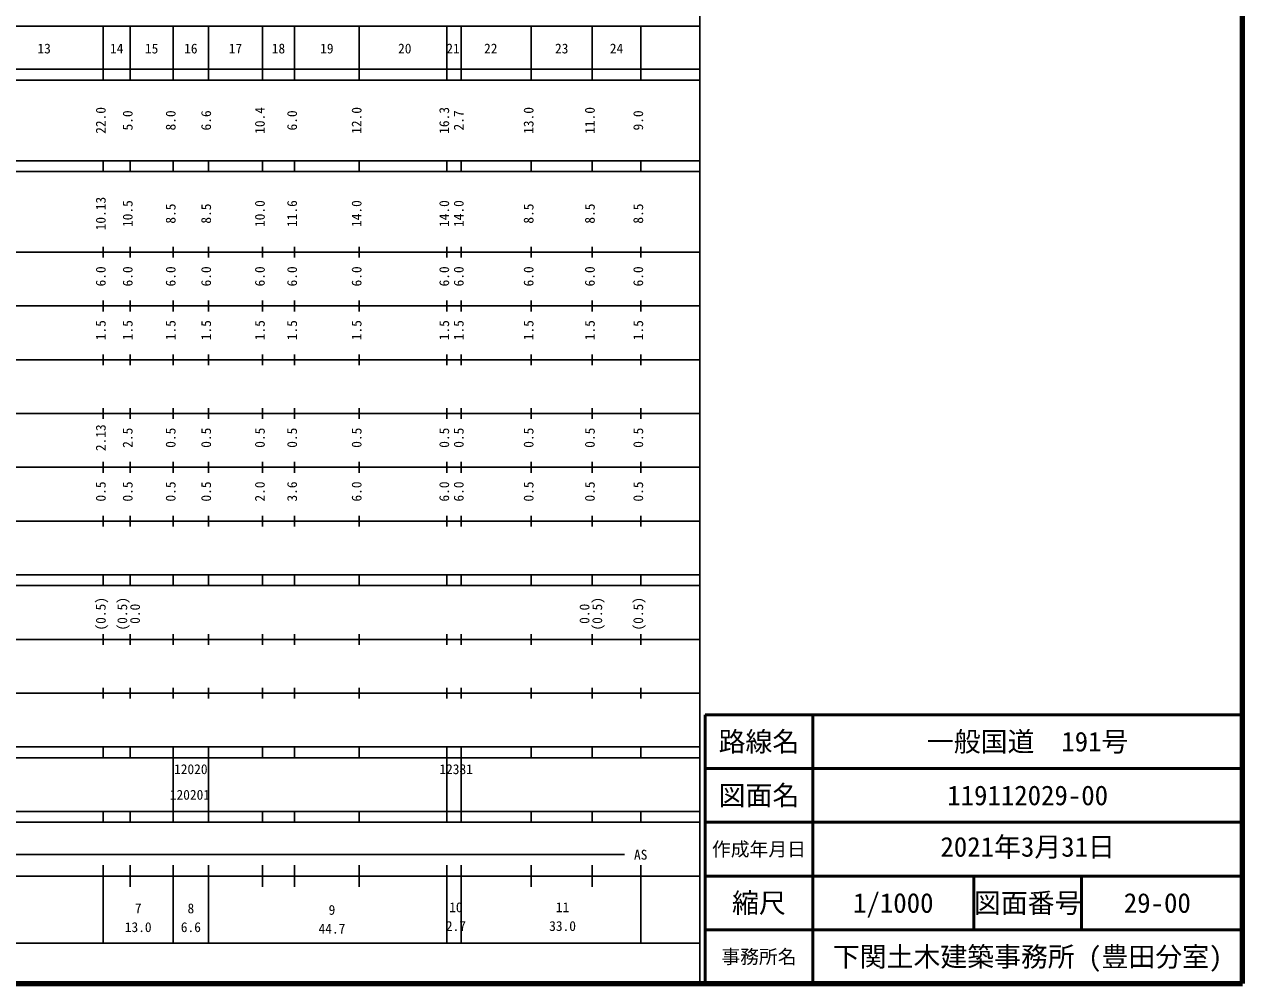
# Model space of a CAD drawing. Units: millimetres, scale not verified. Extents: x 40000 to 680000, y 20000 to 380000.
# Drawn here: x 453321 to 680000, y 20000 to 198357 of the extents above; entities that cross this region are included whole.
import ezdxf
from ezdxf.enums import TextEntityAlignment as Align

# ---------------------------------------------------------------- set-up
doc = ezdxf.new("R2010")
doc.units = ezdxf.units.MM
doc.header["$LTSCALE"] = 1000
for name, color, linetype, lineweight in [('M-TTL', 2, 'Continuous', 13), ('M-TTL-BAND', 7, 'Continuous', 25), ('M-TTL-FRAM', 2, 'Continuous', 50), ('M-TTL-LINE', 7, 'Continuous', 50), ('M-TTL-TXT', 7, 'Continuous', 50)]:
    doc.layers.add(name, color=color, linetype=linetype, lineweight=lineweight)
doc.styles.add('ＭＳ ゴシック', font='')
doc.styles.get('ＭＳ ゴシック').set_extended_font_data('MS Gothic')

msp = doc.modelspace()

# ---------------------------------------------------------------- linework, layer by layer
at = {"layer": 'M-TTL', "lineweight": 140}
for p, q in [((680000, 20000), (680000, 380000)), ((40000, 20000), (680000, 20000))]:
    msp.add_line(p, q, dxfattribs=at)
at = {"layer": 'M-TTL-BAND'}
for p, q in [((579000, 20000), (579000, 370000)), ((68000, 198000), (579000, 198000)), ((468000, 188000), (468000, 198000)), ((473000, 188000), (473000, 198000)), ((481000, 188000), (481000, 198000)), ((487600, 188000), (487600, 198000)), ((497600, 188000), (497600, 198000)), ((503600, 188000), (503600, 198000)), ((515600, 188000), (515600, 198000)), ((531900, 188000), (531900, 198000)), ((534600, 188000), (534600, 198000)), ((547600, 188000), (547600, 198000)), ((559000, 188000), (559000, 198000)), ((568000, 188000), (568000, 198000)), ((40000, 190000), (579000, 190000)), ((40000, 188000), (579000, 188000)), ((40000, 173000), (579000, 173000)), ((468000, 171000), (468000, 173000)), ((473000, 171000), (473000, 173000)), ((481000, 171000), (481000, 173000)), ((487600, 171000), (487600, 173000)), ((497600, 171000), (497600, 173000)), ((503600, 171000), (503600, 173000)), ((515600, 171000), (515600, 173000)), ((531900, 171000), (531900, 173000)), ((534600, 171000), (534600, 173000)), ((547600, 171000), (547600, 173000)), ((559000, 171000), (559000, 173000)), ((568000, 171000), (568000, 173000)), ((40000, 171000), (579000, 171000)), ((468000, 155000), (468000, 157000)), ((473000, 155000), (473000, 157000)), ((481000, 155000), (481000, 157000)), ((487600, 155000), (487600, 157000)), ((497600, 155000), (497600, 157000)), ((503600, 155000), (503600, 157000)), ((515600, 155000), (515600, 157000)), ((531900, 155000), (531900, 157000)), ((534600, 155000), (534600, 157000)), ((547600, 155000), (547600, 157000)), ((559000, 155000), (559000, 157000)), ((568000, 155000), (568000, 157000)), ((40000, 156000), (579000, 156000)), ((46000, 146000), (579000, 146000)), ((468000, 145000), (468000, 147000)), ((473000, 145000), (473000, 147000)), ((481000, 145000), (481000, 147000)), ((487600, 145000), (487600, 147000)), ((497600, 145000), (497600, 147000)), ((503600, 145000), (503600, 147000)), ((515600, 145000), (515600, 147000)), ((531900, 145000), (531900, 147000)), ((534600, 145000), (534600, 147000)), ((547600, 145000), (547600, 147000)), ((559000, 145000), (559000, 147000)), ((568000, 145000), (568000, 147000)), ((468000, 135000), (468000, 137000)), ((473000, 135000), (473000, 137000)), ((481000, 135000), (481000, 137000)), ((487600, 135000), (487600, 137000)), ((497600, 135000), (497600, 137000)), ((503600, 135000), (503600, 137000)), ((515600, 135000), (515600, 137000)), ((531900, 135000), (531900, 137000)), ((534600, 135000), (534600, 137000)), ((547600, 135000), (547600, 137000)), ((559000, 135000), (559000, 137000)), ((568000, 135000), (568000, 137000)), ((52000, 136000), (579000, 136000)), ((468000, 125000), (468000, 127000)), ((473000, 125000), (473000, 127000)), ((481000, 125000), (481000, 127000)), ((487600, 125000), (487600, 127000)), ((497600, 125000), (497600, 127000)), ((503600, 125000), (503600, 127000)), ((515600, 125000), (515600, 127000)), ((531900, 125000), (531900, 127000)), ((534600, 125000), (534600, 127000)), ((547600, 125000), (547600, 127000)), ((559000, 125000), (559000, 127000)), ((568000, 125000), (568000, 127000)), ((46000, 126000), (579000, 126000)), ((52000, 116000), (579000, 116000)), ((468000, 115000), (468000, 117000)), ((473000, 115000), (473000, 117000)), ((481000, 115000), (481000, 117000)), ((487600, 115000), (487600, 117000)), ((497600, 115000), (497600, 117000)), ((503600, 115000), (503600, 117000)), ((515600, 115000), (515600, 117000)), ((531900, 115000), (531900, 117000)), ((534600, 115000), (534600, 117000)), ((547600, 115000), (547600, 117000)), ((559000, 115000), (559000, 117000)), ((568000, 115000), (568000, 117000)), ((468000, 105000), (468000, 107000)), ((473000, 105000), (473000, 107000)), ((481000, 105000), (481000, 107000)), ((487600, 105000), (487600, 107000)), ((497600, 105000), (497600, 107000)), ((503600, 105000), (503600, 107000)), ((515600, 105000), (515600, 107000)), ((531900, 105000), (531900, 107000)), ((534600, 105000), (534600, 107000)), ((547600, 105000), (547600, 107000)), ((559000, 105000), (559000, 107000)), ((568000, 105000), (568000, 107000)), ((46000, 106000), (579000, 106000)), ((40000, 96000), (579000, 96000)), ((468000, 94000), (468000, 96000)), ((473000, 94000), (473000, 96000)), ((481000, 94000), (481000, 96000)), ((487600, 94000), (487600, 96000)), ((497600, 94000), (497600, 96000)), ((503600, 94000), (503600, 96000)), ((515600, 94000), (515600, 96000)), ((531900, 94000), (531900, 96000)), ((534600, 94000), (534600, 96000)), ((547600, 94000), (547600, 96000)), ((559000, 94000), (559000, 96000)), ((568000, 94000), (568000, 96000)), ((40000, 94000), (579000, 94000)), ((49000, 84000), (579000, 84000)), ((468000, 83000), (468000, 85000)), ((473000, 83000), (473000, 85000)), ((481000, 83000), (481000, 85000)), ((487600, 83000), (487600, 85000)), ((497600, 83000), (497600, 85000)), ((503600, 83000), (503600, 85000)), ((515600, 83000), (515600, 85000)), ((531900, 83000), (531900, 85000)), ((534600, 83000), (534600, 85000)), ((547600, 83000), (547600, 85000)), ((559000, 83000), (559000, 85000)), ((568000, 83000), (568000, 85000)), ((468000, 73000), (468000, 75000)), ((473000, 73000), (473000, 75000)), ((481000, 73000), (481000, 75000)), ((487600, 73000), (487600, 75000)), ((497600, 73000), (497600, 75000)), ((503600, 73000), (503600, 75000)), ((515600, 73000), (515600, 75000)), ((531900, 73000), (531900, 75000)), ((534600, 73000), (534600, 75000)), ((547600, 73000), (547600, 75000)), ((559000, 73000), (559000, 75000)), ((568000, 73000), (568000, 75000)), ((40000, 74000), (579000, 74000)), ((40000, 64000), (579000, 64000)), ((468000, 62000), (468000, 64000)), ((473000, 62000), (473000, 64000)), ((481000, 62000), (481000, 64000)), ((487600, 62000), (487600, 64000)), ((497600, 62000), (497600, 64000)), ((503600, 62000), (503600, 64000)), ((515600, 62000), (515600, 64000)), ((531900, 52000), (531900, 64000)), ((534600, 52000), (534600, 64000)), ((547600, 62000), (547600, 64000)), ((559000, 62000), (559000, 64000)), ((568000, 62000), (568000, 64000)), ((40000, 62000), (579000, 62000)), ((481000, 52000), (481000, 62000)), ((487600, 52000), (487600, 62000)), ((40000, 52000), (579000, 52000)), ((40000, 50000), (579000, 50000)), ((468000, 50000), (468000, 52000)), ((473000, 50000), (473000, 52000)), ((481000, 50000), (481000, 52000)), ((487600, 50000), (487600, 52000)), ((497600, 50000), (497600, 52000)), ((503600, 50000), (503600, 52000)), ((515600, 50000), (515600, 52000)), ((531900, 50000), (531900, 52000)), ((534600, 50000), (534600, 52000)), ((547600, 50000), (547600, 52000)), ((559000, 50000), (559000, 52000)), ((568000, 50000), (568000, 52000)), ((71000, 44000), (565000, 44000)), ((468000, 27500), (468000, 42000)), ((473000, 38000), (473000, 42000)), ((481000, 27500), (481000, 42000)), ((487600, 27500), (487600, 42000)), ((497600, 38000), (497600, 42000)), ((503600, 38000), (503600, 42000)), ((515600, 38000), (515600, 42000)), ((531900, 27500), (531900, 42000)), ((534600, 27500), (534600, 42000)), ((547600, 38000), (547600, 42000)), ((559000, 38000), (559000, 42000)), ((568000, 27500), (568000, 42000)), ((40000, 40000), (579000, 40000)), ((68000, 27500), (579000, 27500))]:
    msp.add_line(p, q, dxfattribs=at)
at = {"layer": 'M-TTL-FRAM'}
for p, q in [((680000, 70000), (580000, 70000)), ((580000, 70000), (580000, 20000))]:
    msp.add_line(p, q, dxfattribs=at)
at = {"layer": 'M-TTL-LINE'}
for p, q in [((600000, 70000), (600000, 20000)), ((680000, 60000), (580000, 60000)), ((680000, 50000), (580000, 50000)), ((680000, 40000), (580000, 40000)), ((630000, 40000), (630000, 30000)), ((650000, 40000), (650000, 30000)), ((680000, 30000), (580000, 30000))]:
    msp.add_line(p, q, dxfattribs=at)

# ---------------------------------------------------------------- texts
at = {"layer": 'M-TTL-BAND', "style": 'ＭＳ ゴシック'}
for s, p in [('13', (457000, 192405)), ('14', (470500, 192405)), ('15', (477000, 192405)), ('16', (484300, 192405)), ('17', (492600, 192405)), ('18', (500600, 192405)), ('19', (509600, 192405)), ('20', (524100, 192405)), ('21', (533074, 192405)), ('22', (540100, 192405)), ('23', (553300, 192405)), ('24', (563500, 192405)), ('120201', (484124, 53644)), ('AS', (568000, 42500)), ('7', (474500, 32523)), ('8', (484300, 32523)), ('9', (510553, 32243)), ('10', (533619, 32733)), ('11', (553461, 32733)), ('13.0', (474500, 29033)), ('6.6', (484300, 29033)), ('44.7', (510553, 28753)), ('2.7', (533619, 29243)), ('33.0', (553461, 29243))]:
    msp.add_text(s, height=1833, dxfattribs=at).set_placement(p, align=Align.BOTTOM_CENTER)
for s, p in [('22.0', (469000, 180500)), ('5.0', (474000, 180500)), ('8.0', (482000, 180500)), ('6.6', (488600, 180500)), ('10.4', (498600, 180500)), ('6.0', (504600, 180500)), ('12.0', (516600, 180500)), ('16.3', (532900, 180500)), ('2.7', (535600, 180500)), ('13.0', (548600, 180500)), ('11.0', (560000, 180500)), ('9.0', (569000, 180500)), ('10.13', (469000, 163174)), ('10.5', (474000, 163174)), ('10.0', (498600, 163174)), ('11.6', (504600, 163174)), ('14.0', (516600, 163174)), ('14.0', (532900, 163174)), ('14.0', (535600, 163174)), ('8.5', (482000, 163174)), ('8.5', (488600, 163174)), ('8.5', (548600, 163174)), ('8.5', (560000, 163174)), ('8.5', (569000, 163174)), ('6.0', (469000, 151500)), ('6.0', (474000, 151500)), ('6.0', (482000, 151500)), ('6.0', (488600, 151500)), ('6.0', (498600, 151500)), ('6.0', (504600, 151500)), ('6.0', (516600, 151500)), ('6.0', (532900, 151500)), ('6.0', (535600, 151500)), ('6.0', (548600, 151500)), ('6.0', (560000, 151500)), ('6.0', (569000, 151500)), ('1.5', (469000, 141500)), ('1.5', (474000, 141500)), ('1.5', (482000, 141500)), ('1.5', (488600, 141500)), ('1.5', (498600, 141500)), ('1.5', (504600, 141500)), ('1.5', (516600, 141500)), ('1.5', (532900, 141500)), ('1.5', (535600, 141500)), ('1.5', (548600, 141500)), ('1.5', (560000, 141500)), ('1.5', (569000, 141500)), ('2.13', (469000, 121500)), ('2.5', (474000, 121500)), ('0.5', (482000, 121500)), ('0.5', (488600, 121500)), ('0.5', (498600, 121500)), ('0.5', (504600, 121500)), ('0.5', (516600, 121500)), ('0.5', (532900, 121500)), ('0.5', (535600, 121500)), ('0.5', (548600, 121500)), ('0.5', (560000, 121500)), ('0.5', (569000, 121500)), ('0.5', (469000, 111500)), ('0.5', (474000, 111500)), ('0.5', (482000, 111500)), ('0.5', (488600, 111500)), ('2.0', (498600, 111500)), ('3.6', (504600, 111500)), ('6.0', (516600, 111500)), ('6.0', (532900, 111500)), ('6.0', (535600, 111500)), ('0.5', (548600, 111500)), ('0.5', (560000, 111500)), ('0.5', (569000, 111500)), ('(0.5)', (469000, 88764)), ('(0.5)', (473000, 88764)), ('(0.5)', (561370, 88764)), ('(0.5)', (569000, 88764)), ('0.0', (475370, 88764)), ('0.0', (559000, 88764))]:
    msp.add_text(s, height=1833, rotation=90, dxfattribs=at).set_placement(p, align=Align.BOTTOM_CENTER)
for s, p in [('12020', (481175, 58405)), ('12381', (530534, 58405))]:
    msp.add_text(s, height=1833, dxfattribs=at).set_placement(p, align=Align.BOTTOM_LEFT)
at = {"layer": 'M-TTL-TXT', "style": 'ＭＳ ゴシック'}
for s, height, p in [('路線名', 3666, (590000, 65000)), ('路線名', 3666, (590000, 65000)), ('一般国道\u3000191号', 3666, (640000, 65000)), ('図面名', 3666, (590000, 55000)), ('図面名', 3666, (590000, 55000)), ('119112029-00', 3666, (640000, 55000)), ('作成年月日', 2566, (590000, 45000)), ('作成年月日', 2566, (590000, 45000)), ('縮尺', 3666, (590000, 35000)), ('縮尺', 3666, (590000, 35000)), ('1/1000', 3666, (615000, 35000)), ('図面番号', 3666, (640000, 35000)), ('図面番号', 3666, (640000, 35000)), ('29-00', 3666, (664125, 35000)), ('下関土木建築事務所 (豊田分室)', 3666, (640000, 25000)), ('事務所名', 2566, (590000, 25000)), ('事務所名', 2566, (590000, 25000))]:
    msp.add_text(s, height=height, dxfattribs=at).set_placement(p, align=Align.MIDDLE_CENTER)
msp.add_text('2021年3月31日', height=3666, dxfattribs=at).set_placement((640000, 42500), align=Align.BOTTOM_CENTER)

doc.saveas('drawing.dxf')
